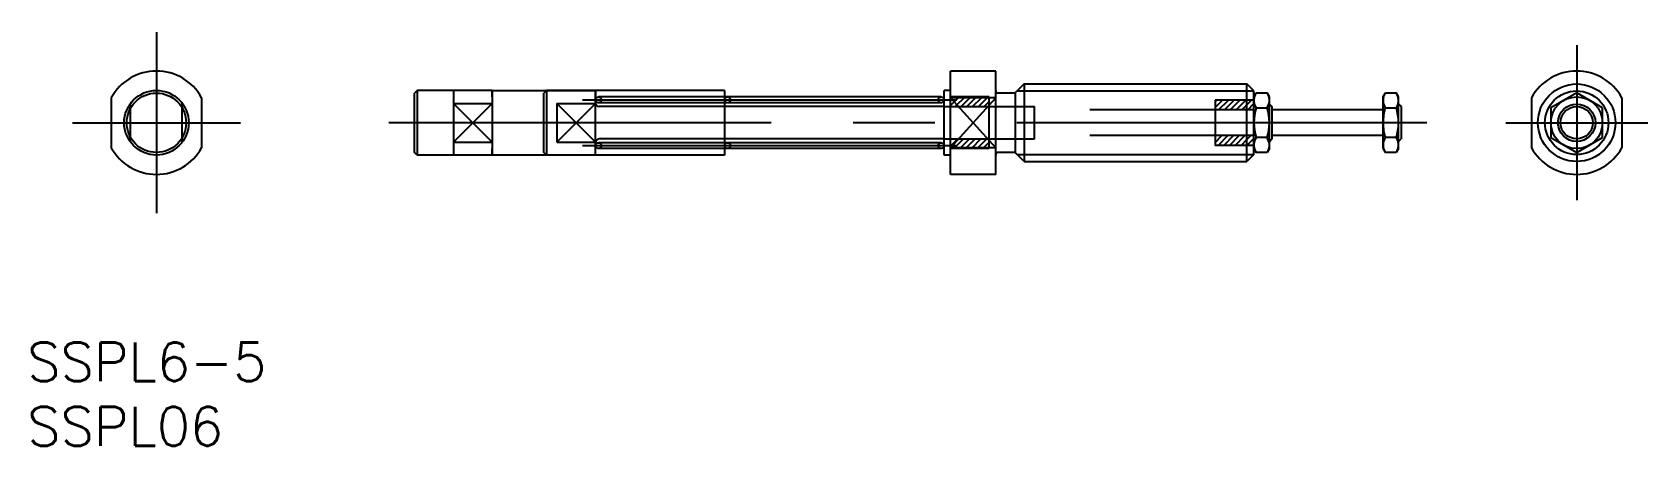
# Model space of a CAD drawing. Extents: x -10 to 116, y -25 to 7.
import ezdxf

# ---------------------------------------------------------------- set-up
doc = ezdxf.new("R2010")
doc.units = 0
for name, pattern in [('CENTER', [50.8, 31.75, -6.35, 6.35, -6.35]), ('DASHED', [19.05, 12.7, -6.35]), ('PHANTOM', [63.5, 31.75, -6.35, 6.35, -6.35, 6.35, -6.35])]:
    doc.linetypes.add(name, pattern=pattern)
doc.layers.get('0').update_dxf_attribs({"linetype": 'CONTINUOUS'})
doc.layers.add('CENTER', color=1, linetype='CENTER')
doc.styles.get("Standard").update_dxf_attribs({"font": 'txt.shx', "height": 3, "bigfont": 'bigfont.shx'})

# ---------------------------------------------------------------- blocks, each defined once
blk = doc.blocks.new('*U19')
at = {"color": 7, "linetype": 'CONTINUOUS'}
blk.add_text('SSPL6-5', height=3, dxfattribs=at).set_placement((-10, -20))
blk = doc.blocks.new('*U20')
at = {"color": 7, "linetype": 'CONTINUOUS'}
blk.add_text('SSPL06', height=3, dxfattribs=at).set_placement((-10, -25))

msp = doc.modelspace()

# ---------------------------------------------------------------- linework, layer by layer
at = {"color": 7, "linetype": 'CONTINUOUS'}
for p, q in [((61.5, -4), (61.5, 4)), ((65, 4), (61.5, 4)), ((65, -4), (65, 4)), ((67.2, 3), (66.56, 2.36)), ((67.2, 3), (84.46, 3)), ((67.2, 3), (67.2, -3)), ((84.46, -3), (84.46, 3)), ((85, 2.46), (84.46, 3)), ((-3.5, 1.94), (-3.5, -1.94)), ((3.5, 1.94), (3.5, -1.94)), ((20.2, 2.5), (20, 2.3)), ((20, -2.3), (20, 2.3)), ((20.2, 2.5), (20.2, -2.5)), ((26, 2.5), (20.2, 2.5)), ((23, 2.5), (23, -2.5)), ((23, 1.5), (26, 1.5)), ((26, 2), (26, 2.5)), ((26, 2.5), (26, -2.5)), ((26, 2.5), (34, 2.5)), ((26, 2.5), (26, 1.3)), ((26, 2.5), (26, -2.5)), ((31, 1.5), (34, 1.5)), ((31, 1.5), (31, -1.5)), ((34, 2.5), (34, 1.55)), ((34, -2.5), (34, 2.5)), ((61.5, 2.5), (61, 2.5)), ((61, -2.5), (61, 2.5)), ((65, 1.94), (61.5, 1.94)), ((66.42, 2.3), (65.2, 2.3)), ((66.5, 2.3), (66.5, -2.3)), ((85, -2.46), (85, 2.46)), ((85, 2), (85.18, 2.31)), ((85, -2), (85, 2)), ((85.18, 2.31), (86.02, 2.31)), ((86.2, 2), (86.02, 2.31)), ((86.2, -2), (86.2, 2)), ((86.2, 1.45), (86.4, 1.25)), ((106.5, 1.94), (106.5, -1.94)), ((110, 2.31), (108, 1.15)), ((112, 1.15), (110, 2.31)), ((113.5, 1.94), (113.5, -1.94)), ((61, 1.25), (34.3, 1.25)), ((85, 1), (85, -1)), ((85, 1), (85, -1)), ((85, 1), (85, -1)), ((85.18, 1.15), (86.02, 1.15)), ((86.4, 1.25), (86.4, -1.25)), ((108, 1.15), (108, -1.15)), ((112, -1.15), (112, 1.15)), ((61, -1.25), (34.3, -1.25)), ((86.02, -1.15), (85.18, -1.15)), ((86.2, -1.45), (86.4, -1.25)), ((108, -1.15), (110, -2.31)), ((110, -2.31), (112, -1.15)), ((20.2, -2.5), (20, -2.3)), ((26, -2.5), (20.2, -2.5)), ((23, -1.5), (26, -1.5)), ((26, -2.5), (26, -2)), ((34, -2.5), (26, -2.5)), ((31, -1.5), (34, -1.5)), ((34, -2.5), (34, -1.55)), ((61.5, -2.5), (61, -2.5)), ((65, -1.94), (61.5, -1.94)), ((66.42, -2.3), (65.2, -2.3)), ((67.2, -3), (66.56, -2.36)), ((85, -2.46), (84.46, -3)), ((85, -2), (85.18, -2.31)), ((86.02, -2.31), (85.18, -2.31)), ((86.2, -2), (86.02, -2.31)), ((67.2, -3), (84.46, -3)), ((65, -4), (61.5, -4))]:
    msp.add_line(p, q, dxfattribs=at)
at = {"color": 3, "linetype": 'DASHED'}
for p, q in [((-2, -1.5), (-2, 1.5)), ((2, -1.5), (2, 1.5)), ((64.5, 2), (61.5, 2)), ((61.5, 1.78), (61.57, 1.85)), ((61.5, 1.33), (61.79, 1.62)), ((61.57, 1.85), (61.66, 1.94)), ((61.66, 1.94), (61.72, 2)), ((61.79, 1.62), (62.1, 1.94)), ((61.87, 1.25), (62, 1.38)), ((62, 1.38), (62.55, 1.94)), ((62.1, 1.94), (62.17, 2)), ((62.32, 1.25), (63, 1.94)), ((62.55, 1.94), (62.62, 2)), ((62.76, 1.25), (63.45, 1.94)), ((63, 1.94), (63.07, 2)), ((63.21, 1.25), (63.9, 1.94)), ((63.45, 1.94), (63.51, 2)), ((63.66, 1.25), (64.35, 1.94)), ((63.9, 1.94), (63.96, 2)), ((64.11, 1.25), (64.5, 1.64)), ((64.35, 1.94), (64.41, 2)), ((64.5, -2), (64.5, 2)), ((85, 1.75), (82, 1.75)), ((82, 1.75), (82, -1.75)), ((82, 1.63), (82.12, 1.75)), ((82, 1.18), (82.57, 1.75)), ((82.27, 1), (83.02, 1.75)), ((82.72, 1), (83.47, 1.75)), ((83.17, 1), (83.92, 1.75)), ((83.62, 1), (84.37, 1.75)), ((84.07, 1), (84.46, 1.39)), ((84.46, 1.39), (84.82, 1.75)), ((84.52, 1), (85, 1.48)), ((61, 1.25), (68, 1.25)), ((68, -1.25), (68, 1.25)), ((85, 1), (68, 1)), ((84.97, 1), (85, 1.03)), ((61, -1.25), (68, -1.25)), ((61.5, -1.36), (61.61, -1.25)), ((61.54, -1.77), (62.06, -1.25)), ((61.82, -1.94), (62.51, -1.25)), ((62.27, -1.94), (62.96, -1.25)), ((62.72, -1.94), (63.41, -1.25)), ((63.17, -1.94), (63.86, -1.25)), ((63.62, -1.94), (64.31, -1.25)), ((85, -1), (68, -1)), ((82, -1.07), (82.07, -1)), ((82, -1.52), (82.52, -1)), ((82.22, -1.75), (82.97, -1)), ((82.66, -1.75), (83.41, -1)), ((83.11, -1.75), (83.86, -1)), ((83.56, -1.75), (84.31, -1)), ((84.46, -1.3), (84.76, -1)), ((84.46, -1.75), (85, -1.21)), ((61.5, -1.81), (61.54, -1.77)), ((64.5, -2), (61.5, -2)), ((61.76, -2), (61.82, -1.94)), ((62.21, -2), (62.27, -1.94)), ((62.66, -2), (62.72, -1.94)), ((63.11, -2), (63.17, -1.94)), ((63.56, -2), (63.62, -1.94)), ((64, -2), (64.07, -1.94)), ((64.07, -1.94), (64.5, -1.5)), ((64.45, -2), (64.5, -1.95)), ((85, -1.75), (82, -1.75)), ((84.01, -1.75), (84.46, -1.3)), ((84.91, -1.75), (85, -1.66))]:
    msp.add_line(p, q, dxfattribs=at)
at = {"color": 3, "linetype": 'CONTINUOUS'}
for p, q in [((23, 1.5), (26, -1.5)), ((26, 1.5), (23, -1.5)), ((31, 1.5), (34, -1.5)), ((34, 1.5), (31, -1.5)), ((61.5, -1.94), (65, 1.94)), ((61.5, 1.94), (65, -1.94)), ((66.66, 2.46), (85, 2.46)), ((66.66, -2.46), (85, -2.46))]:
    msp.add_line(p, q, dxfattribs=at)
at = {"color": 3, "linetype": 'PHANTOM'}
for p, q in [((30.2, 2.5), (30, 2.3)), ((30, -2.3), (30, 2.3)), ((30.2, 2.5), (30.2, -2.5)), ((44, 2.5), (30.2, 2.5)), ((60.78, 2), (34.23, 2)), ((60.78, 1.55), (34.23, 1.55)), ((44, 2.5), (44, -2.5)), ((95, 2), (95.18, 2.31)), ((95, -2), (95, 2)), ((95.18, 2.31), (96.02, 2.31)), ((96.2, 2), (96.02, 2.31)), ((96.2, -2), (96.2, 2)), ((96.2, 1.45), (96.4, 1.25)), ((95, 1), (86.4, 1)), ((95, 1), (95, -1)), ((95, 1), (95, -1)), ((95, 1), (95, -1)), ((95.18, 1.15), (96.02, 1.15)), ((96.4, 1.25), (96.4, -1.25)), ((95, -1), (86.4, -1)), ((96.02, -1.15), (95.18, -1.15)), ((96.2, -1.45), (96.4, -1.25)), ((30.2, -2.5), (30, -2.3)), ((44, -2.5), (30.2, -2.5)), ((60.78, -1.55), (34.23, -1.55)), ((60.78, -2), (34.23, -2)), ((95, -2), (95.18, -2.31)), ((96.02, -2.31), (95.18, -2.31)), ((96.2, -2), (96.02, -2.31))]:
    msp.add_line(p, q, dxfattribs=at)
at = {"color": 7, "linetype": 'CONTINUOUS'}
for centre, radius in [((110, 0), 3), ((0, 0), 2.5), ((0, 0), 2.3), ((110, 0), 2), ((110, 0), 1.45), ((110, 0), 1.25)]:
    msp.add_circle(centre, radius, dxfattribs=at)
at = {"color": 3, "linetype": 'PHANTOM'}
for centre in [(34.23, 1.77), (44.23, 1.77), (60.78, 1.77), (34.23, -1.77), (44.23, -1.77), (60.78, -1.77)]:
    msp.add_circle(centre, 0.225, dxfattribs=at)
at = {"color": 3, "linetype": 'CONTINUOUS'}
msp.add_circle((110, 0), 2.46, dxfattribs=at)
at = {"color": 7, "linetype": 'CONTINUOUS'}
for centre, radius, start, end in [((0, 0), 4, 28.955, 151.045), ((110, 0), 4, 28.955, 151.045), ((34.3, 1.55), 0.3, 180, 270), ((65.2, 2.5), 0.2, 180, 270), ((66.42, 2.5), 0.2, 270, 315), ((86.02, 1.73), 1.02, 154.3842, 214.3842), ((85.18, 1.73), 1.02, 325.6158, 25.6158), ((88.82, 0), 3.82, 162.412, 197.588), ((82.38, 0), 3.82, 342.412, 17.588), ((34.3, -1.55), 0.3, 90, 180), ((86.02, -1.73), 1.02, 145.6158, 205.6158), ((85.18, -1.73), 1.02, 334.3842, 34.3842), ((0, 0), 4, 208.955, 331.045), ((65.2, -2.5), 0.2, 90, 180), ((66.42, -2.5), 0.2, 45, 90), ((110, 0), 4, 208.955, 331.045)]:
    msp.add_arc(centre, radius, start, end, dxfattribs=at)
at = {"color": 3, "linetype": 'PHANTOM'}
for centre, radius, start, end in [((96.02, 1.73), 1.02, 154.3842, 214.3842), ((95.18, 1.73), 1.02, 325.6158, 25.6158), ((98.82, 0), 3.82, 162.412, 197.588), ((92.38, 0), 3.82, 342.412, 17.588), ((96.02, -1.73), 1.02, 145.6158, 205.6158), ((95.18, -1.73), 1.02, 334.3842, 34.3842)]:
    msp.add_arc(centre, radius, start, end, dxfattribs=at)
at = {"layer": 'CENTER', "color": 1, "linetype": 'CENTER'}
for p, q in [((0, 7), (0, -7)), ((110, 6), (110, -6)), ((33, 1.77), (62, 1.77)), ((-6.5, 0), (6.5, 0)), ((98.4, 0), (18, 0)), ((104.5, 0), (115.5, 0)), ((33, -1.77), (62, -1.77))]:
    msp.add_line(p, q, dxfattribs=at)

# ---------------------------------------------------------------- block references
at = {"color": 7, "linetype": 'CONTINUOUS'}
for name in ['*U19', '*U20']:
    msp.add_blockref(name, (0, 0), dxfattribs=at)

doc.saveas('drawing.dxf')
